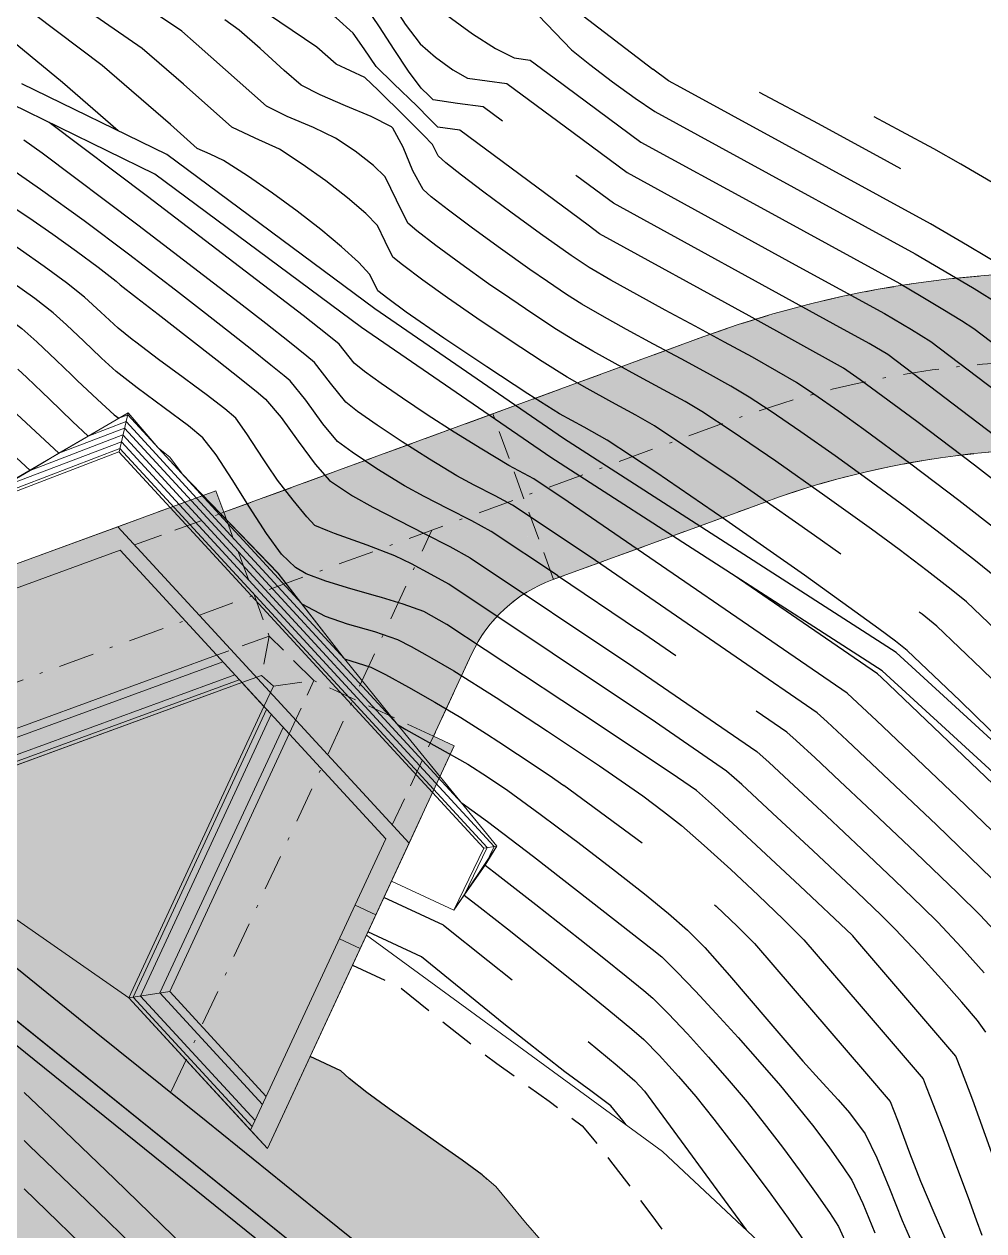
# Model space of a CAD drawing. Header units: millimetres. Extents: x 62300 to 62587, y 108404 to 108915.
# Drawn here: x 62373.55 to 62407.05, y 108720.18 to 108762.32 of the extents above; entities that cross this region are included whole.
import ezdxf

# ---------------------------------------------------------------- set-up
doc = ezdxf.new("R2010")
doc.units = ezdxf.units.MM
for name, pattern in [('NASCOSTA', [9.524999999999999, 6.35, -3.175]), ('TRATTEGGIATA', [0.75, 0.5, -0.25]), ('TRATTEGGIATA2', [0.375, 0.25, -0.125]), ('TRATTOPUNTO2', [0.5, 0.25, -0.125, 0, -0.125])]:
    doc.linetypes.add(name, pattern=pattern)
for name, color, linetype in [('colore lago', 131, 'Continuous'), ('curve livello 1m', 2, 'Continuous'), ('curve livello 5m', 7, 'Continuous'), ('curve livello di scavo 1 m', 2, 'Continuous'), ('LIN010CO', 2, 'Continuous'), ('LIN010TR', 2, 'NASCOSTA'), ('LIN018CO', 6, 'Continuous'), ('LIN025CO', 7, 'Continuous'), ('LINCOLO-ROSSO-025', 10, 'Continuous'), ('Strade', 7, 'Continuous'), ('TRATTCOLO-30', 253, 'Continuous'), ('TRATTCOLO-32', 255, 'Continuous')]:
    doc.layers.add(name, color=color, linetype=linetype)
doc.layers.add('Colori bordi', color=5, linetype='Continuous', plot=False)
doc.layers.add('no_plot', color=5, linetype='Continuous', plot=False)

# ---------------------------------------------------------------- blocks, each defined once
blk = doc.blocks.new('CONTORNO')
at = {"layer": 'Colori bordi', "lineweight": 0, "ltscale": 2, "flags": 128}
blk.add_lwpolyline([(9.426109361193085, 101.4709291536419, 0.7650295739187453), (-27.5608030434887, 123.1135758659511), (-31.83024715010106, 118.9179519399622, 0.2781912939660241), (-69.07859010582615, 126.1408358634362), (-85.83009494427824, 120.004657439742), (-86.10525989600865, 120.7558459975553), (-102.9903825197835, 114.570722563818), (-98.15326363751956, 109.3137276651105), (-85.19983467704878, 114.0586477225297), (-84.42731888311391, 113.2190753062459), (-89.14397352362721, 103.0495060201356), (-84.30685464142152, 97.792511121399), (-77.78470810041472, 111.8548977488535), (-78.51044962687592, 112.1914972687373), (-77.18376179884945, 115.0519661426079, -0.1989123673796902), (-74.36765820678556, 117.6431476297439), (-67.47359293616319, 120.1632371078013, -0.2816447292015362), (-36.07444336033222, 114.4500518008281, 0.1755066773411139), (-40.66320739148796, 100.0439465091476), (-40.37371214695304, 92.64495595853077, 0.0341142977761013)], format="xyb", dxfattribs=at)

msp = doc.modelspace()

# ---------------------------------------------------------------- hatches: boundary and pattern name
at = {"layer": 'colore lago', "linetype": 'Continuous', "lineweight": 0}
msp.add_hatch(color=256, dxfattribs=at).paths.add_polyline_path([(62395.43235574427, 108712.426011192), (62396.02633138758, 108711.8538625357), (62396.54526764274, 108710.8043895117), (62395.70382196833, 108710.5710356712), (62400.10196624151, 108704.9416448162), (62413.39538006778, 108708.6282064973), (62414.09778908396, 108707.7291602981), (62408.57763867803, 108697.9723724063), (62412.97579058082, 108692.3430643794), (62413.77579336973, 108693.7569793905), (62413.77579028864, 108692.1954900504), (62414.82099499118, 108690.2225376837), (62415.31630685466, 108689.287575651), (62415.72588135871, 108688.5144534242), (62415.9891093873, 108688.0175781607), (62416.3086356019, 108687.4144331501), (62417.09098928877, 108686.8771828339), (62417.98595405741, 108686.3089373299), (62418.76232381532, 108685.8574739783), (62419.27684131732, 108685.6101963954), (62419.9802659985, 108685.5227318961), (62420.74722812325, 108685.4364917368), (62421.2689347165, 108685.2536477936), (62422.04199777845, 108684.9346960955), (62422.83449839051, 108684.5753221521), (62423.30276327496, 108684.3175999114), (62424.28137705373, 108683.304758586), (62425.65587966976, 108681.8745954079), (62426.44917134044, 108681.0664192081), (62427.15678497766, 108680.3507138752), (62427.6737561676, 108679.8331851828), (62427.89512049657, 108679.6195389045), (62428.43222662996, 108679.3835802266), (62429.04030607046, 108678.9200587072), (62429.86901841368, 108678.2117565118), (62430.48383677712, 108677.6294244885), (62430.8433316069, 108677.2430407013), (62431.2179870808, 108676.36363983), (62431.55724530015, 108675.2960173285), (62431.91303316805, 108674.5273829007), (62432.35565508813, 108674.246562904), (62432.85845780547, 108673.941700908), (62433.45525542153, 108673.2309259633), (62434.09722354809, 108672.3256207574), (62434.70148333316, 108671.601274619), (62435.19710937065, 108671.2800242267), (62435.68558821203, 108671.0099580986), (62436.14386857707, 108670.755292404), (62436.70745805172, 108670.38845118), (62437.49274394104, 108669.8550789043), (62438.35823138765, 108669.2525394404), (62439.1624255342, 108668.6781966516), (62440.07828503534, 108667.9959241924), (62441.1300270412, 108667.1897065531), (62442.00212895, 108666.5014090253), (62442.90809541478, 108665.7583814751), (62443.78898058449, 108665.0205099138), (62444.56196472939, 108664.3587023002), (62445.14422811967, 108663.8438665927), (62445.45295102545, 108663.54691075), (62446.01432519589, 108662.6645264126), (62446.50175037731, 108661.940726519), (62447.15351426853, 108661.6995813903), (62448.87644003736, 108661.0813776866), (62447.18345519244, 108652.7494610739), (62446.94305066661, 108651.566393601), (62441.5952627042, 108652.4949707575), (62436.09025889676, 108653.0399797887), (62430.52725574347, 108653.2359899109), (62424.9842637758, 108653.0690086606), (62419.43326024337, 108652.5470164398), (62413.95326272026, 108651.6370235906), (62408.5292565975, 108650.3590344151), (62403.21025320621, 108648.7640589484), (62398.02125396367, 108646.7970586891), (62392.9552475136, 108644.4870711265), (62388.06724186749, 108641.8730823582), (62383.34723480823, 108638.9140920378), (62379.14322651825, 108635.9191052157), (62374.98722159729, 108632.5281069465), (62370.91221719841, 108628.7521140105), (62367.86420672998, 108625.5501241751), (62364.57719564208, 108621.7200993429), (62361.99219516311, 108618.3021303695), (62358.88418761853, 108613.6991363399), (62356.0871810455, 108608.8831475961), (62353.61517113853, 108603.92415284), (62351.49115282964, 108598.7901543455), (62349.69814316349, 108593.5201536109), (62348.25713830101, 108588.1481624357), (62347.16212632855, 108582.6991594693), (62346.43311158374, 108577.206164692), (62346.07610634122, 108571.8271599643), (62346.06709269082, 108566.2701531461), (62346.4140818382, 108560.7081712603), (62347.15607539218, 108555.2141665003), (62348.24105607973, 108549.757163627), (62349.10800015536, 108546.5430705067), (62347.86804341838, 108543.8971637526), (62343.80454904439, 108542.3401944168), (62343.07056852558, 108542.9312981614), (62342.21464278203, 108543.3996464246), (62341.49354953675, 108543.6047347277), (62340.73080770925, 108543.3972928481), (62339.78758829355, 108542.8953828566), (62338.81357562768, 108542.3671645557), (62337.95845404979, 108542.0807977479), (62337.46254816164, 108542.1672061362), (62336.53807506931, 108542.3742862163), (62334.25349836962, 108542.9692252442), (62331.32250639469, 108543.784803035), (62328.13927090078, 108544.6849715), (62325.09796364402, 108545.5336825502), (62322.59275638059, 108546.1948880969), (62321.84843043706, 108546.361322255), (62320.98447913393, 108546.5453071459), (62320.47393033835, 108546.6657382521), (62319.85926459056, 108546.9629266342), (62319.10265932727, 108547.3353730103), (62317.96150815841, 108547.8244539764), (62316.58098822398, 108548.3865046134), (62315.06628653323, 108548.9888430889), (62313.52259009544, 108549.5987875703), (62312.05508591983, 108550.1836562252), (62310.76896101567, 108550.7107672212), (62309.76940239216, 108551.1474387257), (62309.11254000053, 108551.4753957378), (62308.07378575999, 108552.1309850399), (62305.13382267453, 108553.8294121631), (62301.9743737395, 108555.846380367), (62300.00006571299, 108557.1448957416), (62300.00043855495, 108746.1017743584), (62331.88205003839, 108763.6792657829), (62334.50794347932, 108761.5124246659), (62338.3925106052, 108758.5997552226), (62343.08442958732, 108755.7214872211), (62348.1039320001, 108752.4276675713), (62352.95964167129, 108748.8215052032), (62356.98294474982, 108746.6716759388), (62363.41191459505, 108741.7122241606), (62364.52483979668, 108741.1925795611), (62365.6377649982, 108740.6729349617), (62364.74036742102, 108740.3442133508), (62363.36061998369, 108739.8388065344), (62368.19772849308, 108734.5818020913), (62381.15116681602, 108739.3266965895), (62381.92368095332, 108738.4871226489), (62377.20700624664, 108728.3175626696), (62382.04411475595, 108723.0605582264), (62383.53173270891, 108726.2679916282), (62384.61082199501, 108725.7716113196), (62384.89127512461, 108725.5002366317), (62385.51308202234, 108725.0071648296), (62386.29077506364, 108724.4398951996), (62387.15299247294, 108723.8337737066), (62388.02837247455, 108723.2241463156), (62388.84555329283, 108722.6463589914), (62389.53317315213, 108722.135757699), (62390.01987027677, 108721.7276884032), (62390.46110838257, 108721.1890444811), (62391.04630563306, 108720.4673607235), (62391.5929935936, 108719.8403604361), (62392.22876833782, 108719.1212187433), (62392.5612104313, 108718.7314456435), (62392.86222543952, 108718.0874696226), (62393.16029287648, 108717.2447746697), (62393.75870082667, 108715.3353759345), (62394.06458779091, 108714.4547398263), (62394.3786353446, 108713.7475285467)])
at = {"layer": 'LINCOLO-ROSSO-025', "linetype": 'Continuous', "lineweight": 0}
h = msp.add_hatch(color=256, dxfattribs=at)
h.dxf.hatch_style = 1
edge = h.paths.add_edge_path()
edge.add_line((62391.98333956329, 108742.9112047466), (62388.89666593495, 108748.3408098504))
edge.add_line((62388.89666593495, 108748.3408098504), (62380.52090746185, 108745.2727371654))
edge.add_line((62380.52090746185, 108745.2727371654), (62380.24574399237, 108746.023926266))
edge.add_line((62380.24574399237, 108746.023926266), (62363.36060916443, 108739.8388361493))
edge.add_line((62363.36060916442, 108739.8388361493), (62368.19771767379, 108734.5818317062))
edge.add_line((62368.19771767379, 108734.5818317062), (62381.1511559967, 108739.3267262044))
edge.add_line((62381.15115599672, 108739.3267262044), (62381.92367013403, 108738.4871522639))
edge.add_line((62381.92367013403, 108738.4871522639), (62377.20699542734, 108728.3175922845))
edge.add_line((62377.20699542735, 108728.3175922845), (62382.04410393666, 108723.0605878413))
edge.add_line((62382.04410393667, 108723.0605878413), (62388.566278225, 108737.1229615995))
edge.add_line((62388.56627822499, 108737.1229615995), (62387.84053736269, 108737.4595625514))
edge.add_line((62387.84053736269, 108737.4595625514), (62389.16723083487, 108740.3200288075))
edge.add_arc((62393.70311124643, 108738.2162728345), 5.000000030219407, 110.1179775309395, 155.1179775309591, ccw=False)
at = {"layer": 'TRATTCOLO-30', "linetype": 'Continuous', "lineweight": 0}
h = msp.add_hatch(color=256, dxfattribs=at)
h.dxf.hatch_style = 1
h.paths.add_polyline_path([(62437.89707584564, 108713.0033093864, 0.1396268570285302), (62427.05495872485, 108714.9387848223), (62428.21662224451, 108711.7324576328, -0.08234427414333316), (62431.88079839631, 108711.7285551678, -0.07230831760697362), (62436.54598535225, 108710.2354623902), (62443.77350040725, 108706.7074326055), (62442.84902192422, 108710.5860728776)])
h.paths.add_polyline_path([(62439.24816803171, 108715.7711474522, 0.09987553872290744), (62430.37418677371, 108718.0845863417, 0.06422835649169095), (62425.97755106489, 108717.912555984), (62427.05495872485, 108714.9387848223, -0.1396268570285303), (62437.89707584564, 108713.0033093864), (62442.84902192422, 108710.5860728776), (62441.68683215484, 108715.4620284851), (62440.96855238279, 108714.931361276)])
h.paths.add_polyline_path([(62425.97755106489, 108717.912555984, 0.0341130190125713), (62422.8826405537, 108717.2776933836), (62421.60293264735, 108716.9228016912), (62422.71962728245, 108714.0362467486), (62423.70561368248, 108714.3096828823, -0.04245494721079235), (62427.05495872485, 108714.9387848223)])
h.paths.add_polyline_path([(62427.05495872485, 108714.9387848223, 0.04245494721079231), (62423.70561368248, 108714.3096828823), (62422.71962728245, 108714.0362467486), (62424.1837625734, 108710.2515890386), (62424.74727881524, 108710.5535303363, -0.08234430926797712), (62428.21662224451, 108711.7324576328)])
h.paths.add_polyline_path([(62442.64712160791, 108724.7172435288, 0.03034880085433854), (62441.46165653957, 108728.6232288792), (62438.35449777904, 108728.1256025273, -0.03537882023306637), (62439.65105242741, 108724.0031220646), (62441.14460707911, 108717.7369283923), (62444.14067735156, 108718.451045275)])
h.paths.add_polyline_path([(62445.64319296931, 108725.4313558432, 0.02617885502149471), (62444.55746024213, 108729.1190366643), (62441.46165653957, 108728.6232288792, -0.03034880085433829), (62442.64712160791, 108724.7172435288), (62444.14067735156, 108718.451045275), (62447.1367476241, 108719.1651621578)])
h.paths.add_polyline_path([(62437.60508213405, 108741.0472466139), (62435.49242418463, 108738.7811314721, -0.08819836901542338), (62441.46165653957, 108728.6232288792), (62444.55746024213, 108729.1190366643, 0.09480157058716344)])
h.paths.add_polyline_path([(62435.49242418463, 108738.7811314721), (62433.37724126352, 108736.5123079521, -0.08025282612177649), (62438.35449777904, 108728.1256025273), (62441.46165653957, 108728.6232288792, 0.08819836901542338)])
h.paths.add_polyline_path([(62435.49242418463, 108738.7811314721, 0.01736280569469875), (62433.9134254992, 108740.5036716202, 0.03970356401890993), (62431.8247309585, 108738.1173753356), (62433.37724126346, 108736.5123079521)])
h.paths.add_polyline_path([(62433.85285085347, 108740.4443963318), (62433.91329963588, 108740.5037996992, 0.01556612707098306), (62432.39904331541, 108741.9516712584), (62430.27686287642, 108739.7176433431), (62431.8247309585, 108738.1173753356, -0.03864254143483101)])
h.paths.add_polyline_path([(62436.06307226123, 108742.6163936664), (62434.52106790253, 108744.1855351078), (62432.39904331541, 108741.9516712584, -0.01556612707097114), (62433.91329963588, 108740.5037996992)])
h.paths.add_polyline_path([(62437.60508213406, 108741.0472466139), (62436.06307226123, 108742.6163936664), (62433.91329963588, 108740.5037996992, -0.0173641399688877), (62435.49242418463, 108738.7811314721)])
h.paths.add_polyline_path([(62414.45539742787, 108753.3673814118), (62414.01737523735, 108750.3181056259, -0.1535560179779935), (62432.39904331541, 108741.9516712584), (62434.52106790253, 108744.1855351078, 0.1537189922983533)])
h.paths.add_polyline_path([(62414.01737523735, 108750.3181056259), (62413.57933517352, 108747.2687054155, -0.1533601516960375), (62430.27686287642, 108739.7176433431), (62432.39904331541, 108741.9516712584, 0.1535560179779935)])
h.paths.add_polyline_path([(62414.01737523735, 108750.3181056259, 0.1189367104971979), (62398.33211746749, 108748.5164190586), (62390.97046428052, 108745.8198170573), (62390.44031520284, 108745.6256214021), (62391.98365435406, 108742.9108147392), (62398.87772457366, 108745.4308906056, -0.1229729952799339), (62413.57933517352, 108747.2687054155)])
h.paths.add_polyline_path([(62414.45539742787, 108753.3673814118, 0.1193677447346973), (62397.27273919882, 108751.4084925281), (62388.89698072574, 108748.340419843), (62390.44031520284, 108745.6256214021), (62390.97046428052, 108745.8198170573), (62398.33211746749, 108748.5164190586, -0.1189367104971977), (62414.01737523735, 108750.3181056259)])

# ---------------------------------------------------------------- linework, layer by layer
at = {"layer": 'Colori bordi', "linetype": 'Continuous', "lineweight": 0, "flags": 128}
msp.add_lwpolyline([(62368.19772849308, 108734.5818020913), (62381.15116681602, 108739.3266965895), (62381.92368095332, 108738.4871226489), (62377.20700624664, 108728.3175626696), (62382.04411475595, 108723.0605582264), (62383.53173270891, 108726.2679916282), (62384.61082199501, 108725.7716113196), (62384.89127512461, 108725.5002366317), (62385.51308202234, 108725.0071648296), (62386.29077506364, 108724.4398951996), (62387.15299247294, 108723.8337737066), (62388.02837247455, 108723.2241463156), (62388.84555329283, 108722.6463589914), (62389.53317315213, 108722.135757699), (62390.01987027677, 108721.7276884032), (62390.01987027677, 108721.7276884032), (62390.46110838257, 108721.1890444811), (62391.04630563306, 108720.4673607235), (62391.5929935936, 108719.8403604361)], dxfattribs=at)
at = {"layer": 'curve livello 1m', "color": 152, "linetype": 'TRATTEGGIATA2', "ltscale": 5, "flags": 128}
msp.add_lwpolyline([(62385.01000581177, 108729.4552644788), (62386.6850744352, 108728.6783622505), (62387.94488251058, 108727.656808848), (62389.34560490845, 108726.5506132816), (62390.05002731539, 108726.0250332092), (62390.95546402677, 108725.3682181556), (62391.87646387273, 108724.7036616602), (62392.62757568336, 108724.1548572619), (62393.0233482887, 108723.8452985), (62393.38806856771, 108723.4151282064), (62393.98568289216, 108722.663678118), (62394.71792843849, 108721.7073511204), (62395.46091800767, 108720.7148190679), (62396.0964892449, 108719.8456558414), (62396.50647979529, 108719.2594353221), (62396.95022930724, 108718.5422365754), (62397.59841725232, 108717.4437770102), (62398.13112379346, 108716.5177569054), (62399.74035043067, 108713.5532784292), (62400.22005910698, 108711.8234915705)], dxfattribs=at)
at = {"layer": 'curve livello 5m', "color": 2}
for p, q in [((62398.36670114755, 108746.4041042163), (62395.55664675443, 108748.2919939192)), ((62392.16452035453, 108743.0620489665), (62394.99537212162, 108741.154992794)), ((62395.12413965941, 108733.7164348739), (62392.39426437669, 108735.7354811711)), ((62388.18407107847, 108730.8560827104), (62386.10660144429, 108731.8196198248)), ((62384.61082962439, 108725.7716155259), (62383.53174033829, 108726.2679958345))]:
    msp.add_line(p, q, dxfattribs=at)
at = {"layer": 'curve livello 5m', "color": 2, "flags": 128}
for points in [[(62377.6664954102, 108761.473312113), (62373.57820936998, 108764.3064107593), (62370.49960043978, 108767.2031731858), (62366.42497043854, 108771.3672674092), (62361.17322415527, 108775.8934595001), (62358.95853452073, 108778.607535473)], [(62390.24771638484, 108758.9347340527), (62389.57593560217, 108759.4321790102), (62388.67767075956, 108759.5496945139), (62387.82743373918, 108759.672691937), (62387.82743373918, 108759.672691937), (62387.68644898475, 108759.8156075473), (62387.40948133418, 108760.0854460656), (62386.9701887087, 108760.6741483291), (62386.4685584636, 108761.4302213932), (62385.95792685267, 108762.2211010434), (62385.49163012988, 108762.9142230655), (62385.12300454892, 108763.3770232449), (62384.4996428077, 108763.9256896885), (62383.70161817783, 108764.5227597353), (62382.8687237237, 108765.0701378303), (62382.14075250963, 108765.4697284186)], [(62395.55664675443, 108748.2919939192), (62395.55664675443, 108748.2919939192), (62394.90755497383, 108748.6658270831), (62394.06291109561, 108749.1240483408), (62393.20111069905, 108749.5909410852), (62392.50054936332, 108749.9907887091), (62392.50054936332, 108749.9907887091), (62391.63565271368, 108750.536961), (62390.52136132248, 108751.2673500326), (62389.35330499418, 108752.0520877958), (62388.32711353336, 108752.7613062786), (62388.32711353336, 108752.7613062786), (62387.4658945472, 108753.3814321937), (62386.7611747122, 108753.9095615097), (62386.42436997888, 108754.1872554318), (62386.42436997888, 108754.1872554318), (62386.15710260419, 108754.7340305626), (62385.88875314395, 108755.2855118025), (62385.88875314395, 108755.2855118025), (62385.47454881326, 108755.7091156692), (62384.84321345636, 108756.2512100176), (62384.07685672327, 108756.8478672834), (62383.25758826399, 108757.4351599025), (62382.46751772842, 108757.9491603107), (62381.61680610821, 108758.340108039), (62380.80667858051, 108758.7176387267), (62379.10872133332, 108760.2224757594), (62377.6664954102, 108761.473312113)], [(62404.15339282212, 108757.2646031266), (62403.68231969357, 108757.5292226379), (62401.27566979126, 108758.8444262131), (62399.21697302946, 108759.9384798132)], [(62392.16452035453, 108743.0620489665), (62389.85603507289, 108744.602510871), (62389.18213396051, 108744.9722777944), (62388.34869942613, 108745.3989844859), (62387.51262102627, 108745.8269246092), (62386.83078831749, 108746.2003918279), (62386.83078831749, 108746.2003918279), (62385.86800594567, 108746.7953134104), (62385.0024944223, 108747.3683151637), (62384.49390720441, 108747.7474965616), (62384.49390720441, 108747.7474965616), (62383.98191451639, 108748.3638166179), (62383.38381462253, 108749.190054315), (62382.83579751718, 108749.8657095176), (62382.83579751718, 108749.8657095176), (62382.63031434121, 108750.0386351367), (62382.16603992217, 108750.4123282883), (62381.49856956124, 108750.9427773778), (62380.68349855948, 108751.5859708105), (62379.776422218, 108752.2978969919), (62378.83293583791, 108753.0345443275), (62378.83293583791, 108753.0345443275), (62377.19587362006, 108754.288053438), (62375.64977724511, 108755.4525502318), (62374.12013796633, 108756.5449309978), (62372.57780602896, 108757.6193165225)], [(62407.71949109931, 108747.7254401074), (62403.70319452479, 108750.7780129865), (62403.05195332161, 108751.1721276501), (62401.79452723358, 108751.8592950212), (62394.1184257469, 108756.0685702565), (62392.84033711033, 108757.0149320282), (62392.81267993295, 108757.0354118094)], [(62373.33527561171, 108750.2710184797), (62373.64866346224, 108749.9774541752), (62374.18269512091, 108749.4648619187)], [(62374.18268999296, 108749.4648589051), (62374.43802060727, 108749.2197788736), (62375.24178391148, 108748.4473351918), (62375.78434438758, 108747.9363230172)], [(62402.05424479878, 108743.8094965286), (62401.14411435321, 108744.4633624857), (62398.91504731152, 108746.0280643094), (62398.36670114755, 108746.4041042163)], [(62418.00531744903, 108725.2604236111), (62417.49669651149, 108725.8648971407), (62417.1519982821, 108726.4714644885), (62416.77083438681, 108727.2511337548), (62416.36389318084, 108728.1502453515), (62415.94186301938, 108729.1151396902), (62415.51543225763, 108730.0921571827), (62415.09528925073, 108731.0276382409), (62414.69212235394, 108731.8679232763), (62414.31661992244, 108732.5593527008), (62413.74216059712, 108733.3406227978), (62413.28456087252, 108733.7671832141), (62412.45364611373, 108734.5219888377), (62411.73808390672, 108735.1790370865), (62409.52318164184, 108737.3170903279), (62406.97010275998, 108739.8088269524), (62405.41041973951, 108741.2965934478), (62404.89417259306, 108741.7107502377), (62404.79655484829, 108741.7854961033)], [(62396.29586990768, 108740.2618586913), (62394.99537212162, 108741.154992794)], [(62384.73375310702, 108740.1591177905), (62385.64945138281, 108739.8653279544), (62386.17036517778, 108739.6049516243), (62386.9656299917, 108739.170064729), (62387.88801840508, 108738.6431107704), (62388.79030299842, 108738.1065332502), (62388.79030299842, 108738.1065332502), (62389.68669158386, 108737.5423852221), (62390.11866458975, 108737.2604995917)], [(62407.56045258799, 108730.5130159319), (62406.91933032795, 108731.1991365303), (62406.12544273835, 108731.980085084), (62404.6601807245, 108733.3892427341), (62402.96312289058, 108735.0038621858), (62402.02391493527, 108735.8886438337), (62401.1594033624, 108736.6967008084), (62400.50019291643, 108737.3065023775), (62400.17688834181, 108737.5965178088), (62399.10602023186, 108738.3319506859)], [(62390.1186429196, 108737.2605240129), (62390.77646110755, 108736.8312622487), (62391.87228923285, 108736.0970232862), (62392.39426437669, 108735.7354811711)], [(62394.61344139282, 108706.1591855253), (62393.11667267329, 108707.3683753413), (62386.54120320773, 108715.9591244255), (62364.80442065543, 108733.4839444704)], [(62397.64224415632, 108731.5673380236), (62397.70065817199, 108731.5136376776), (62398.44617405615, 108730.8033454826), (62399.03838676316, 108730.2111880014), (62399.03838676316, 108730.2111880014), (62402.95162592194, 108725.6597135995), (62403.77641007528, 108724.6966377557), (62404.03559494438, 108724.0473298661), (62404.45800983865, 108722.9008363661), (62404.83476405616, 108721.9139338715), (62405.29820877771, 108720.820730408), (62405.69202905892, 108719.9390306001), (62405.89807881546, 108719.5333443902), (62405.89807881546, 108719.5333443902), (62406.20898834622, 108719.3443508342), (62406.63868483594, 108719.1049213849)], [(62388.18407107846, 108730.8560827104), (62389.73542810389, 108729.6226419838), (62390.5846828327, 108728.940516421)], [(62393.23437700664, 108726.7953764286), (62394.25017680178, 108725.9574038254), (62394.86877108213, 108725.4244626579), (62394.86877108213, 108725.4244626579), (62395.20539690742, 108725.0535335081), (62398.75248760935, 108720.2129906981)], [(62389.70609952712, 108721.9907788611), (62389.53318078151, 108722.1357619053), (62388.8455609222, 108722.6463631977), (62388.02838010393, 108723.2241505219), (62387.15300010231, 108723.833777913), (62386.29078269302, 108724.439899406), (62385.51308965171, 108725.007169036), (62384.89128275399, 108725.5002408381), (62384.61082591568, 108725.7716112378)]]:
    msp.add_lwpolyline(points, dxfattribs=at)
at = {"layer": 'curve livello di scavo 1 m', "linetype": 'Continuous', "lineweight": 0}
for p, q in [((62376.86196835355, 108747.3850457778), (62370.99496470926, 108745.1399637264)), ((62378.65167445377, 108745.4399802696), (62376.86196835355, 108747.3850457778)), ((62387.80825804603, 108735.4885391274), (62378.65167445377, 108745.4399802696)), ((62388.54946107816, 108731.3811857603), (62386.37171643341, 108732.3912307479))]:
    msp.add_line(p, q, dxfattribs=at)
at = {"layer": 'curve livello di scavo 1 m', "linetype": 'Continuous', "lineweight": 0, "flags": 128}
msp.add_lwpolyline([(62388.54946107816, 108731.3811857603), (62389.59703913832, 108733.5444789245), (62387.80825804602, 108735.4885391274)], dxfattribs=at)
at = {"layer": 'LIN010CO', "linetype": 'Continuous', "lineweight": 0}
for p, q in [((62380.48250891523, 108740.0534113207), (62368.45635079236, 108735.6481831419)), ((62381.05916404034, 108739.4266983682), (62368.23332228541, 108734.7285429857)), ((62380.90239691755, 108739.5970740089), (62368.29395391046, 108734.9785526274)), ((62377.35619913346, 108728.3408432477), (62382.01569898747, 108738.3871292832)), ((62377.61038064284, 108728.3805014782), (62382.17246611032, 108738.2167536425)), ((62378.29118516605, 108728.4867228265), (62382.59235411297, 108737.7604163304)), ((62377.20701387602, 108728.3175668759), (62378.63298951773, 108728.5400522594)), ((62381.87331196215, 108724.5936415681), (62378.29118516605, 108728.4867228266)), ((62381.51498105504, 108723.8210490365), (62377.35619913346, 108728.3408432477)), ((62381.61239544163, 108724.0310829076), (62377.61038064286, 108728.3805014782))]:
    msp.add_line(p, q, dxfattribs=at)
at = {"layer": 'LIN010TR', "linetype": 'TRATTOPUNTO2', "lineweight": 0, "ltscale": 5}
msp.add_line((62378.68848972695, 108725.0471291888), (62387.78133622513, 108744.6520953136), dxfattribs=at)
at = {"layer": 'LIN010TR', "linetype": 'TRATTOPUNTO2', "lineweight": 0, "ltscale": 5, "flags": 128}
msp.add_lwpolyline([(62365.01895469167, 108736.3141470244), (62390.97016902725, 108745.8201770879), (62398.3318222143, 108748.5167790892, -0.448954292473764), (62442.64682635464, 108724.7176035594), (62455.14522923453, 108672.2806787025)], format="xyb", dxfattribs=at)
at = {"layer": 'LIN018CO', "color": 2, "lineweight": 0}
for p, q in [((62375.78434438758, 108747.9363230172), (62377.18273457354, 108748.7510149779)), ((62377.18273457354, 108748.7510149779), (62376.86409357811, 108747.3827360684)), ((62377.18273457354, 108748.7510149779), (62378.23051029314, 108747.5222633564)), ((62374.76778076477, 108747.3331792848), (62375.78434438758, 108747.9363230172)), ((62373.76021179261, 108746.7334774675), (62374.76778076477, 108747.3331792848)), ((62379.06352941782, 108746.6169321588), (62382.40977972838, 108743.1441363026)), ((62384.73375310702, 108740.1591177905), (62382.40977972832, 108743.1441363028)), ((62386.57945775501, 108737.8578183224), (62384.73375310702, 108740.1591177905)), ((62388.80718883769, 108735.1413297675), (62386.57945775501, 108737.8578183224)), ((62390.04647246016, 108733.6107625875), (62389.59703913833, 108733.5444789246))]:
    msp.add_line(p, q, dxfattribs=at)
at = {"layer": 'LIN018CO', "color": 2, "lineweight": 0, "flags": 128}
for points in [[(62378.23051029314, 108747.5222633564), (62378.63761121963, 108747.19599475), (62378.63761121963, 108747.19599475), (62379.02130049712, 108746.6832194227), (62379.06352941782, 108746.6169321588)], [(62370.99496470926, 108745.1399637264), (62371.64380468268, 108745.4953219248), (62372.75546225665, 108746.1348545426), (62373.76021179261, 108746.7334774675)], [(62388.54946107818, 108731.3811857603), (62388.91485107782, 108731.9062888102), (62389.64105392544, 108732.9470428974), (62390.04647246016, 108733.6107625875), (62388.80718883769, 108735.1413297675)]]:
    msp.add_lwpolyline(points, dxfattribs=at)
at = {"layer": 'LIN018CO', "color": 2, "flags": 128}
for points in [[(62394.61344309234, 108707.0205052657), (62393.60002382638, 108707.839213086), (62387.02434948497, 108716.4302298373), (62364.80442235358, 108734.3445749549)], [(62376.0694527075, 108727.0992540571), (62372.23476095915, 108730.1908929717)], [(62379.90414445585, 108724.0076151425), (62376.0694527075, 108727.0992540571)], [(62383.73883620418, 108720.9159762279), (62379.90414445585, 108724.0076151425)], [(62387.57352795255, 108717.8243373133), (62383.73883620418, 108720.9159762279)]]:
    msp.add_lwpolyline(points, dxfattribs=at)
at = {"layer": 'LIN025CO', "linetype": 'TRATTEGGIATA', "lineweight": 0, "ltscale": 2}
for p, q in [((62389.91078966958, 108748.7122551257), (62397.27244285664, 108751.408857127)), ((62380.52092591056, 108745.2727117567), (62389.91078966959, 108748.7122551257)), ((62392.02964539587, 108742.9280993455), (62389.91078966958, 108748.7122551257)), ((62376.82224170085, 108744.7698519847), (62380.24576244102, 108746.0239008574)), ((62380.52092591056, 108745.2727117567), (62380.24576244105, 108746.0239008574)), ((62377.40855788374, 108744.1326393251), (62380.52092591058, 108745.2727117567)), ((62380.52092591058, 108745.2727117567), (62382.10311586033, 108740.9533744276)), ((62382.10311586034, 108740.9533744276), (62380.27170017095, 108740.2825197856)), ((62382.10311586033, 108740.9533744276), (62381.83806561008, 108739.5783116831)), ((62383.66754585311, 108739.3949926159), (62382.10311586033, 108740.9533744276)), ((62389.16724928354, 108740.320003399), (62387.73507089648, 108737.2321025125)), ((62381.83806561009, 108739.5783116831), (62381.15117444536, 108739.3267007959)), ((62382.25573639289, 108739.2030507492), (62381.83806561006, 108739.5783116831)), ((62382.25573639289, 108739.2030507492), (62383.66754585311, 108739.3949926159)), ((62382.80316285709, 108737.5313078656), (62383.66754585311, 108739.3949926159)), ((62387.84055581136, 108737.4595371429), (62383.66754585311, 108739.3949926159)), ((62381.92368858267, 108738.4871268553), (62382.25573639289, 108739.2030507492)), ((62388.56629667364, 108737.122936191), (62387.84055581136, 108737.4595371429)), ((62386.40218981211, 108734.3582952274), (62387.7350708965, 108737.2321025124)), ((62386.98850599503, 108733.7210825677), (62388.56629667366, 108737.122936191))]:
    msp.add_line(p, q, dxfattribs=at)
at = {"layer": 'LIN025CO', "linetype": 'Continuous', "lineweight": 0}
for p, q in [((62363.36062761307, 108739.8388107407), (62376.82224170085, 108744.7698519847)), ((62376.82224170085, 108744.7698519847), (62386.98850599506, 108733.7210825676)), ((62386.17448090902, 108733.8673350719), (62376.90038211903, 108743.9464925792)), ((62380.27170017092, 108740.2825197856), (62368.53788368341, 108735.9843774771)), ((62381.15117444539, 108739.3267007959), (62368.19773612244, 108734.5818062976)), ((62377.20701387602, 108728.3175668759), (62381.9236885827, 108738.4871268553)), ((62378.63298951773, 108728.5400522594), (62382.80316285708, 108737.5313078656)), ((62377.20701387602, 108728.3175668759), (62368.19773612244, 108734.5818062976)), ((62381.45780620239, 108723.6977750926), (62386.17448090902, 108733.8673350719)), ((62382.04412238531, 108723.0605624328), (62386.98850599506, 108733.7210825676)), ((62385.82800126805, 108731.218933668), (62385.10226040574, 108731.5555346198)), ((62385.27970345179, 108730.036755995), (62384.55396258947, 108730.3733569468)), ((62382.0043075697, 108724.8760794657), (62378.63298951773, 108728.5400522594)), ((62381.45780620327, 108723.6977750916), (62377.20701387602, 108728.3175668759)), ((62382.04412238531, 108723.0605624328), (62381.45780620241, 108723.6977750926))]:
    msp.add_line(p, q, dxfattribs=at)
at = {"layer": 'LIN025CO', "linetype": 'Continuous', "lineweight": 0, "flags": 128}
msp.add_lwpolyline([(62387.02434948484, 108716.4302298371), (62358.24252357111, 108739.6349667154), (62361.7050341242, 108744.1061060728), (62363.54989984055, 108742.677417208), (62361.50132832232, 108740.0005680919), (62368.12672214242, 108734.6589848036), (62363.36062761307, 108739.8388107406), (62371.80389271097, 108742.9316113632), (62370.99496470927, 108745.1399637263), (62377.18261663165, 108748.7509462657), (62378.23051029343, 108747.522263356), (62378.63761121966, 108747.1959947498), (62379.0635294177, 108746.6169321588), (62382.42192392259, 108743.1501649861), (62383.23923770124, 108742.0787422551), (62384.7337531071, 108740.1591177902), (62386.57945775501, 108737.8578183222), (62390.04647246013, 108733.6107625873), (62388.5494610781, 108731.3811857601), (62386.37171643335, 108732.3912307477), (62385.4969486108, 108730.5051554101), (62395.82739203156, 108722.9572959928), (62404.35103700412, 108714.9603811003)], dxfattribs=at)
at = {"layer": 'LIN025CO', "linetype": 'TRATTEGGIATA', "lineweight": 0, "ltscale": 2, "flags": 128}
msp.add_lwpolyline([(62430.27656651237, 108739.7180079618, 0.2816447289336477), (62398.87742823154, 108745.4312552044), (62391.9833579884, 108742.9111793295, 3.196139412480377e-13)], format="xyb", dxfattribs=at)
at = {"layer": 'LIN025CO', "linetype": 'TRATTEGGIATA', "lineweight": 0, "ltscale": 2}
for centre, radius, start, end in [((62409.90794937706, 108716.9142536219), 36.73599999996581, 47.93356089177549, 110.1179776737042), ((62393.70312967293, 108738.21624745), 4.999999999975651, 110.1179776737042, 155.1179776742581)]:
    msp.add_arc(centre, radius, start, end, dxfattribs=at)
at = {"layer": 'LINCOLO-ROSSO-025', "linetype": 'Continuous', "lineweight": 0}
msp.add_line((62363.94694379605, 108739.201598081), (62376.90038211903, 108743.9464925792), dxfattribs=at)
at = {"layer": 'no_plot', "linetype": 'Continuous', "lineweight": 0}
for p, q in [((62377.16600481671, 108748.679175592), (62376.855432784, 108748.5603313337)), ((62380.51108432403, 108745.043719038), (62377.16600481671, 108748.679175592)), ((62377.11072545977, 108748.4438792622), (62375.78434438758, 108747.9363230172)), ((62380.36390739046, 108744.9082976577), (62377.11072545977, 108748.4438792622)), ((62377.00016674589, 108747.9732866024), (62373.76021179261, 108746.7334774675)), ((62377.05544610284, 108748.2085829323), (62374.76778076477, 108747.3331792848)), ((62380.06955352334, 108744.6374548972), (62377.00016674589, 108747.9732866024)), ((62380.21673045689, 108744.7728762775), (62377.05544610284, 108748.2085829323)), ((62376.88960803201, 108747.5026939427), (62371.64380468267, 108745.4953219248)), ((62376.94488738895, 108747.7379902725), (62372.75546225665, 108746.1348545426)), ((62385.30247686003, 108738.3595273746), (62376.88960803201, 108747.5026939427)), ((62385.8511994708, 108738.0585460144), (62376.94488738895, 108747.7379902725))]:
    msp.add_line(p, q, dxfattribs=at)
at = {"layer": 'no_plot'}
msp.add_line((62387.42534970857, 108729.7481764943), (62385.5494010918, 108730.6182475111), dxfattribs=at)
at = {"layer": 'no_plot', "flags": 128}
for points in [[(62379.0541051811, 108762.069276687), (62373.30657105715, 108765.9358366717), (62370.59015179623, 108769.5567871856), (62366.15333252111, 108773.9019298961), (62361.80705849126, 108776.7986948239), (62359.8221939387, 108779.0837023073)], [(62376.27888563933, 108760.8773475389), (62371.49561726219, 108764.4874626411), (62369.32248044496, 108766.3884628202), (62365.15730158791, 108769.4662740192), (62360.62993367379, 108773.5398463936), (62356.52355167829, 108777.2650409113)], [(62374.89127586845, 108760.2813829648), (62371.22397202144, 108763.3106560878), (62368.77919260456, 108764.6685146295), (62364.79510909892, 108768.0178971299), (62361.26376086507, 108770.8241365635), (62357.91350901617, 108773.720899526), (62354.5890570756, 108776.1984837109)], [(62386.93404325916, 108767.6297025262), (62388.96546343742, 108766.3499577302), (62390.57036163291, 108764.7454775073), (62392.12348846253, 108763.3480264628), (62395.49048406522, 108760.7493471705)], [(62408.44533388618, 108745.5807688923), (62406.72289178216, 108746.9164709525), (62404.71279817085, 108748.438769902), (62402.7349846849, 108749.9026942254), (62402.15622672903, 108750.3045463569), (62398.85609188983, 108752.1389943974), (62393.6365911904, 108755.001165393), (62393.23330503075, 108755.2997789583), (62388.75626487705, 108758.614969131), (62387.98841822176, 108758.720589291), (62387.68998062902, 108759.0218271765), (62387.2648527873, 108759.4540643118), (62386.44478630359, 108760.2509285796), (62385.84339257872, 108760.8389362117), (62385.41763923387, 108761.4585526903), (62385.03111208399, 108762.0082828488), (62384.4412246054, 108762.5388169229), (62383.69205257707, 108763.1228249241), (62382.87151115172, 108763.698615053), (62382.06751548212, 108764.2044955099), (62381.36798072091, 108764.5787744955)], [(62407.59872528791, 108744.5809944239), (62406.17112019683, 108745.688059246), (62404.50510200881, 108746.949780453), (62402.86583843348, 108748.1631192423), (62401.98891986306, 108748.7904926357), (62401.11502849338, 108749.3972663414), (62400.50633173538, 108749.8014082475), (62399.82263950893, 108750.2075171771), (62398.97050998117, 108750.6859381749), (62398.00270607015, 108751.2142770249), (62396.97199069394, 108751.770139511), (62395.93112677056, 108752.3311314174), (62394.93287721807, 108752.8748585279), (62394.03000495453, 108753.3789266265), (62393.27527289794, 108753.8209414973), (62392.63964900887, 108754.2428977041), (62391.57427567293, 108755.0027741049), (62390.53986155745, 108755.7548622983), (62389.60083983318, 108756.4508749444), (62388.82164367088, 108757.0425247028), (62388.26670624127, 108757.4815242335), (62388.00046071511, 108757.7195861962), (62387.80766485867, 108758.1149047594), (62387.48907335328, 108758.4447180375), (62386.84325658985, 108759.0925210763), (62385.91188319818, 108760.0095406717), (62385.43959196331, 108760.4600554515), (62384.94599050672, 108760.6897224594), (62384.43712174817, 108760.9239033346), (62383.76437618332, 108761.5201329754), (62381.17975140236, 108763.2776355728)], [(62386.2906246089, 108763.1997693539), (62386.84639697117, 108762.3191704186), (62387.37394205423, 108761.6376352621), (62387.37394205423, 108761.6376352621), (62387.90665488761, 108761.1654340789), (62388.51785354591, 108760.7211372748), (62389.02417843162, 108760.4380338911), (62389.02417843162, 108760.4380338911), (62389.71112354787, 108760.3438464222), (62390.39560632729, 108760.2493888893), (62390.39560632729, 108760.2493888893), (62392.4473691899, 108758.7300850981), (62394.60026030344, 108757.1359751201), (62400.46424600872, 108753.9203936361), (62403.58454821043, 108752.2151881521), (62404.52303771337, 108751.6601191028), (62405.20060292682, 108751.2371928135), (62405.20060292682, 108751.2371928135), (62411.37449660931, 108746.5447454149)], [(62390.64074420754, 108763.0444372259), (62391.50223408535, 108762.6234259221), (62392.6556532033, 108761.4242203373)], [(62388.34511644575, 108762.6096240483), (62389.20243844565, 108761.9864135431), (62390.00281638015, 108761.475531433), (62390.65439432071, 108761.1437502719), (62390.65439432071, 108761.1437502719), (62391.2152770524, 108761.0665987685), (62392.05440126947, 108760.445238168), (62395.08209485994, 108758.2033799836), (62399.13396478388, 108755.981492251), (62404.11714309924, 108753.2582486541), (62404.858133838, 108752.8252482398), (62405.61592758803, 108752.371793474), (62406.26954615104, 108751.9710972949), (62406.69801132886, 108751.6963726405), (62406.69801132886, 108751.6963726405), (62411.9390118851, 108747.7129675657)], [(62407.48530629478, 108742.986614342), (62406.75211668968, 108743.5812199556), (62405.61934861149, 108744.4596475395), (62404.29740584677, 108745.4607910039), (62402.99669218205, 108746.4235442591), (62401.86010919778, 108747.2401007477), (62400.66182264713, 108748.0812424075), (62399.59590700385, 108748.8122164628), (62398.85643674173, 108749.298270138), (62398.21335385506, 108749.6782602762), (62397.40056155028, 108750.1311474182), (62396.48166191214, 108750.6299368704), (62395.52025702532, 108751.1476339388), (62394.57994897451, 108751.6572439293), (62393.72433984441, 108752.1317721481), (62393.01703171973, 108752.5442239012), (62392.48724165291, 108752.8814989859), (62391.81505849138, 108753.3277249097), (62391.20213718369, 108753.7490338956), (62390.1763833461, 108754.4820896124), (62389.20135346141, 108755.1949629511), (62388.36649649078, 108755.8206193026), (62387.76126139541, 108756.292024058), (62387.47509713638, 108756.5421426081), (62387.1183647891, 108757.2004108552), (62386.78456248781, 108758.0269138065), (62386.42594608862, 108758.6933760028), (62386.37869156853, 108758.7301666403), (62385.66193894528, 108759.0907314681), (62384.76432527628, 108759.4720547486), (62383.88596536766, 108759.8470127645), (62383.22697402563, 108760.1884817987), (62382.62596896241, 108760.6964904198), (62381.79091018518, 108761.4695957764), (62381.05591247787, 108762.1126137653), (62380.55832815781, 108762.4687422898)], [(62407.72131320632, 108740.9268721192), (62406.44786301714, 108742.1416038949), (62405.9055080915, 108742.5814454871), (62405.06757702623, 108743.2312358329), (62404.08970968479, 108743.9718015549), (62403.12754593062, 108744.6839692759), (62401.50211177545, 108745.8517316167), (62399.78843497926, 108747.0546533585), (62398.26406261313, 108748.1000237471), (62397.20654174808, 108748.7951320286), (62396.62120638405, 108749.1387543399), (62395.87091794901, 108749.5532867614), (62395.03260429508, 108750.0060787309), (62394.18319327445, 108750.4644796861), (62393.39961273923, 108750.895839065), (62392.75879054151, 108751.2675063051), (62392.13828419117, 108751.6593489317), (62391.33885354857, 108752.1833549308), (62390.50085010672, 108752.7463525625), (62389.76462535854, 108753.2551700871), (62388.79958116909, 108753.9468274825), (62387.92078577031, 108754.5948908823), (62387.26018721545, 108755.1004761177), (62386.94973355763, 108755.3646990199), (62386.55434199795, 108756.1735903858), (62386.15734961629, 108756.9894439027), (62385.74369531439, 108757.3826918089), (62385.10138236333, 108757.8827731321), (62384.42310464848, 108758.3396634755), (62383.65523782575, 108758.7112541959), (62382.73242684398, 108759.0987486973), (62382.01682630306, 108759.4530602627), (62379.55677003541, 108761.6333176161), (62379.0541051811, 108762.069276687)], [(62392.6556532033, 108761.4242203373), (62393.29396935014, 108760.9085249785), (62394.08233773295, 108760.3104257515), (62394.88443290423, 108759.7308649448), (62395.56392941646, 108759.2707848471), (62395.56392941646, 108759.2707848471), (62397.80368355905, 108758.0425908659), (62404.64973798807, 108754.3013091561), (62405.66773546033, 108753.7064389314), (62406.70881746268, 108753.0834678453), (62407.60678016342, 108752.5329782424)], [(62409.24051191026, 108735.7417619698), (62406.21889231382, 108738.6907817855), (62404.37297646186, 108740.4515830007), (62403.96403385563, 108740.7744124197), (62403.38925342778, 108741.2048193095), (62400.78611693096, 108743.0749933546), (62398.04165964379, 108745.0014752603), (62395.60037383182, 108746.6756383157), (62393.90675176079, 108747.7888558097), (62393.09321789624, 108748.2420179507), (62392.24230818512, 108748.714071113), (62391.13302123612, 108749.4145730684), (62389.70386909622, 108750.3513451346), (62388.20575988156, 108751.3578230292), (62386.8896017082, 108752.26744247), (62386.24073170745, 108752.7389068202), (62385.89900640014, 108753.0098118437), (62385.62015667162, 108753.5815797024), (62385.21685227784, 108754.0111244023), (62384.63026989743, 108754.5448470656), (62383.9050878908, 108755.1479627584), (62383.0859846183, 108755.7856865467), (62382.21763844015, 108756.4232334967), (62381.34472771676, 108757.0258186744), (62380.51193080835, 108757.5586571459), (62380.04304652421, 108757.7741346842), (62379.59653085796, 108757.9822171907), (62378.66067263123, 108758.8116339026), (62376.27888563933, 108760.8773475389)], [(62407.8017073373, 108753.7951422165), (62406.47733708263, 108754.587629623), (62405.1823328769, 108755.3443696582), (62396.47340233417, 108760.1036894807), (62396.04576397299, 108760.3381897106), (62395.49048406522, 108760.7493471705)], [(62376.83718309632, 108758.5937059773), (62374.89127586845, 108760.2813829648)], [(62408.56003062296, 108732.9764446145), (62406.12408028229, 108735.3191232792), (62403.30277694554, 108738.0033754923), (62402.64138028557, 108738.6241138019), (62402.28110689337, 108738.9540630813), (62392.54590979491, 108745.6398388038), (62391.33779366469, 108746.4460197613), (62390.47036902914, 108746.9041778617), (62389.52721582034, 108747.4744591209), (62388.56235852731, 108748.0771500683), (62387.62305959355, 108748.6809611574), (62386.75658146256, 108749.2546028419), (62386.01018657786, 108749.7667855752), (62385.43113738296, 108750.1862198111), (62385.06669632136, 108750.4816160029), (62384.54661760858, 108751.1460096049), (62384.127185891, 108751.48384013), (62383.29108960243, 108752.139938741), (62377.85575464992, 108756.3018098094), (62374.42978716968, 108758.8821975595)], [(62408.09654032729, 108756.3500110062), (62406.24752265451, 108757.4304906621), (62405.30014030582, 108757.9626709945), (62404.17842005477, 108758.5756768509), (62403.2188779767, 108759.0856064746)], [(62407.34273668064, 108732.4782648492), (62405.3921305034, 108734.3541830067), (62403.13294991806, 108736.503618839), (62402.28415135488, 108737.3022141193), (62401.57898383617, 108737.9583887881), (62401.22899761758, 108738.275290445), (62393.30769689915, 108743.7153487713), (62390.5969143688, 108745.5242653162), (62389.99103614734, 108745.8513689423), (62389.26250478311, 108746.222359722), (62388.6505786733, 108746.5522848448), (62387.69860884128, 108747.1318736397), (62386.74270958838, 108747.7393896954), (62385.87576756041, 108748.3133384974), (62385.19066940332, 108748.7922255312), (62384.78030176289, 108749.1145562822), (62384.2490644675, 108749.7882855907), (62383.69120756288, 108750.5058595612), (62383.42273129479, 108750.7274913191), (62382.81287772614, 108751.2133087539), (62381.98489036517, 108751.8657470856), (62381.06201272017, 108752.5872415342), (62377.52581413499, 108755.2949316237), (62374.1861097829, 108757.8103472687), (62373.54269943805, 108758.269834087)], [(62372.92973495732, 108756.0933314443), (62373.71378704274, 108755.5689115762), (62374.55133851629, 108754.9876908514), (62375.37990977551, 108754.393738269), (62376.13702121786, 108753.831122828), (62376.76019324096, 108753.3439135273), (62376.76019324096, 108753.3439135273), (62376.90208799634, 108753.2117409236), (62377.47668741902, 108752.7704460865), (62378.23077683726, 108752.1939100324), (62378.23077683726, 108752.1939100324), (62379.28953842616, 108751.3666816948), (62380.28387093924, 108750.5849920567), (62381.12378372131, 108749.9200815315), (62381.71928611714, 108749.4431905328), (62381.98038747149, 108749.2255594739), (62381.98038747149, 108749.2255594739), (62382.51899595982, 108748.5827952981), (62383.12116772357, 108747.758168449), (62383.7097306549, 108746.955956454), (62384.20751264595, 108746.3804368409), (62384.20751264595, 108746.3804368409), (62385.01099796167, 108745.848498811), (62385.72744548849, 108745.4515019688), (62386.60506012548, 108744.9975358278), (62387.53486678062, 108744.5252938693), (62388.40789036185, 108744.0734695749), (62389.11515577698, 108743.6807564259), (62389.11515577698, 108743.6807564259), (62394.83127110769, 108739.8663687065), (62399.12477906604, 108736.9177451725), (62399.55046048005, 108736.5358941609), (62400.41841490082, 108735.7329943117), (62401.55668060348, 108734.6690599828), (62402.79329586308, 108733.5041055325), (62402.79329586308, 108733.5041055325), (62403.92823094568, 108732.4243024616), (62404.90814879609, 108731.4819053186), (62405.43907405924, 108730.9596332466), (62405.43907405924, 108730.9596332466), (62406.26931733586, 108730.0711178273), (62407.05581816859, 108729.195124056)], [(62377.3258639343, 108751.3100636165), (62376.83414611383, 108751.7017026244), (62376.23123641346, 108752.2649828744), (62375.66400232726, 108752.7916720922), (62375.03092739421, 108753.2835899195), (62374.25329783339, 108753.8547728462), (62373.42035727599, 108754.442274289), (62372.62134935318, 108754.983147665), (62371.94551769608, 108755.4144463908)], [(62376.23172782527, 108750.6772358056), (62375.63349526828, 108751.2499199604), (62375.03511776494, 108751.8215973124), (62374.56781141357, 108752.2394306572), (62373.92186889309, 108752.7370677046), (62373.12498888836, 108753.3131449776), (62372.31491067528, 108753.8705102573), (62371.62937352962, 108754.3120113249)], [(62371.31322936316, 108753.209576259), (62372.00995766287, 108752.7547411994), (62372.80936178756, 108752.1908941487), (62373.47162049988, 108751.6871892221), (62373.47162049988, 108751.6871892221), (62373.99956405035, 108751.2210593232), (62374.672104957, 108750.5847429441), (62375.20621323974, 108750.0706668757)], [(62379.50442292944, 108749.6822577368), (62379.10202656027, 108749.980366152), (62378.24564294978, 108750.6124690192), (62377.45254628321, 108751.209155611), (62377.32585725556, 108751.3100597537)], [(62386.02901671926, 108742.2959057878), (62385.89922074658, 108742.3349907228), (62384.96042131429, 108742.602587427), (62384.08599132411, 108742.8670199903), (62383.39188158253, 108743.1246919467), (62383.02515698021, 108743.3402729598), (62382.53364608719, 108743.8162789779), (62382.00759033223, 108744.5335828716), (62381.41584228522, 108745.4509237917), (62380.8124744294, 108746.4157318804), (62380.25155924805, 108747.2754372799), (62379.78716922438, 108747.8774701323), (62379.28999053549, 108748.287787528), (62378.43617514355, 108748.9241427041), (62377.5026174511, 108749.6157063278), (62376.76621186068, 108750.1916490665), (62376.24863667805, 108750.661041115), (62376.23172264495, 108750.6772328094)], [(62370.23305342183, 108749.927856394), (62370.7027675931, 108749.5590438672), (62373.76021179263, 108746.7334774675)], [(62375.20620814596, 108750.0706638629), (62375.40334590265, 108749.8809199361), (62376.10736668213, 108749.2123159267), (62376.69826997818, 108748.6816107673), (62376.69826997818, 108748.6816107673), (62376.855432784, 108748.5603313337)], [(62382.03214279725, 108746.9351137178), (62381.89248826995, 108747.140081729), (62381.32053217251, 108748.0172653297), (62380.93671959979, 108748.5589607735), (62380.55897825323, 108748.8848810968), (62379.91027230275, 108749.3816008298), (62379.50439567951, 108749.6822875312)], [(62373.13825928049, 108748.8510514347), (62374.76778076476, 108747.3331792848)], [(62384.15662563358, 108744.6262083413), (62383.70360302937, 108744.8151005551), (62383.42295185874, 108745.1119654438), (62382.94025606207, 108745.6970160889), (62382.40032437837, 108746.3947372969), (62382.03213228448, 108746.9351250858)], [(62407.12110662676, 108727.123163862), (62406.82302548013, 108727.5207332702), (62406.28186109112, 108728.1655417709), (62405.57350839181, 108728.9712621775), (62404.77386231425, 108729.8515673036), (62403.95881779054, 108730.7201299629), (62403.46262109753, 108731.2039569273), (62402.62346883563, 108732.0043488792), (62401.08944627167, 108733.4494761319), (62399.67742643926, 108734.7692878149), (62398.60072804372, 108735.7652859443), (62398.07266979027, 108736.2389725362), (62395.59305821195, 108737.941878674), (62388.37427648107, 108742.7590019808), (62387.76416610072, 108743.1036051504), (62387.06759902628, 108743.4715193582), (62386.49354538009, 108743.7523703418), (62385.5197452249, 108744.1273768105), (62384.38013089282, 108744.5330277111), (62384.15661073079, 108744.6262266328)], [(62422.90627375874, 108718.0606743237), (62419.72331570575, 108720.4220278705), (62418.23838756305, 108721.5052820795), (62417.61838169923, 108722.045366082), (62416.90358314246, 108722.696896776), (62416.2865563056, 108723.2340794387), (62415.77733095917, 108723.5999542726), (62415.38554752865, 108723.8888506967), (62415.18917912847, 108724.1874725833), (62414.88090066859, 108724.7394105492), (62414.48146698224, 108725.5028330122), (62414.01163290271, 108726.43590839), (62413.49215326324, 108727.4968051004), (62412.94378289713, 108728.6436915611), (62412.3872766376, 108729.8347361897), (62411.84338931795, 108731.0281074041), (62411.588916181, 108731.657376936), (62411.36009913406, 108731.9176463812), (62409.77732456516, 108733.4746243799), (62406.85603006107, 108736.2840635518), (62403.47260397302, 108739.5031321456), (62403.33321616915, 108739.6328357176), (62398.33774454778, 108743.0635421071)], [(62383.2392377011, 108742.0787422554), (62383.24317093962, 108742.0761923381), (62384.05451131247, 108741.6445697506), (62384.05451131247, 108741.6445697506), (62384.82983944785, 108741.3787452183), (62385.78067390194, 108741.1054878602), (62386.57778804711, 108740.8350093552), (62386.57778804711, 108740.8350093552), (62387.05584615638, 108740.5905746227), (62387.61388091792, 108740.2780897608)], [(62408.89816125651, 108720.17995889), (62408.63782068891, 108720.2985512959), (62408.1652909597, 108720.5697726615), (62407.54554838, 108722.2795255374), (62406.66291106373, 108724.7395996845), (62406.27465938035, 108725.7750316663), (62406.07569367853, 108726.2835557977), (62402.5842422205, 108730.360419478), (62402.47856152181, 108730.4806266793), (62402.45364180814, 108730.5045922259), (62400.62221194142, 108732.2298922797), (62398.93643797978, 108733.8055813165), (62397.65099560893, 108734.9946777265), (62397.02056051449, 108735.5601999), (62396.35484531621, 108736.0173886416), (62393.65272355647, 108737.8205258179), (62388.30215854994, 108741.3589436263), (62387.50611708206, 108741.8047060148), (62386.78643118512, 108742.0678416026), (62386.02900298072, 108742.2959228863)], [(62387.61386387807, 108740.2781102892), (62387.78489280175, 108740.182338568), (62388.5462269595, 108739.7327460677), (62388.5462269595, 108739.7327460677), (62390.0258254712, 108738.8015510521), (62391.82463536221, 108737.627730806), (62393.6334331198, 108736.4157799917), (62395.14299523122, 108735.3701932714), (62395.14299523122, 108735.3701932714), (62395.87330071436, 108734.8283817857), (62396.49277044593, 108734.338772859), (62396.49277044593, 108734.338772859), (62397.29027145542, 108733.6424462545), (62398.21825469862, 108732.7990428995), (62399.17428803255, 108731.9044157077), (62400.05593931442, 108731.0544175923), (62400.76077640119, 108730.3449014669), (62400.76077640119, 108730.3449014669), (62402.69861341132, 108728.0910102047), (62404.92605187692, 108725.4900967767), (62405.04097222081, 108725.2130608785), (62405.29404167538, 108724.5602322918), (62405.64740037949, 108723.6311550112), (62406.06318847196, 108722.525373031), (62406.50354609168, 108721.3424303454), (62406.50354609168, 108721.3424303454), (62406.78123077797, 108720.5684715458), (62406.97620669915, 108720.0305697574)], [(62386.57945775501, 108737.8578183224), (62386.87289435556, 108737.690706272), (62389.03437140801, 108736.4803356915), (62389.72829448225, 108736.0347784326), (62390.43067386848, 108735.5569376044), (62390.43067386848, 108735.5569376044), (62391.5663605117, 108734.7323601692), (62392.74559625337, 108733.8514297591)], [(62388.80718883769, 108735.1413297675), (62388.84365312084, 108735.1195131205), (62388.84365312084, 108735.1195131205), (62389.72300806451, 108734.4751222755), (62391.32795633738, 108733.2506377971), (62393.34780137037, 108731.6851962058), (62395.4718465944, 108730.0179340216), (62395.4718465944, 108730.0179340216), (62395.80783708525, 108729.7451646494), (62396.33333870994, 108729.2262141925), (62396.98009431672, 108728.5536196965), (62397.7064196757, 108727.7733131569), (62398.47063055697, 108726.9312265695), (62399.23104273069, 108726.07329193), (62399.94597196697, 108725.2454412341), (62400.57373403586, 108724.4936064774), (62400.57373403586, 108724.4936064774), (62401.11109555072, 108723.8130023988), (62401.65945674386, 108723.0822494966), (62402.1313658733, 108722.4206889258), (62402.43937119716, 108721.947661841), (62402.43937119716, 108721.947661841), (62402.82266860199, 108721.1393900666), (62403.23952728733, 108720.110144773)], [(62392.74560058229, 108733.8514360847), (62392.83039722872, 108733.7880900192), (62394.08805069278, 108732.8270637383), (62395.20456468915, 108731.952263687), (62396.04519063234, 108731.2666569666), (62396.04519063234, 108731.2666569666), (62396.70214923077, 108730.6751338791), (62397.31599712514, 108730.0774745359), (62397.31599712514, 108730.0774745359), (62398.16864498331, 108729.0989762932), (62399.54048997062, 108727.4878031304), (62400.73146378031, 108726.104957544), (62400.73146378031, 108726.104957544), (62401.29827798619, 108725.4792852444), (62401.95976086764, 108724.7573706478), (62402.36317974534, 108724.3069641338), (62402.36317974534, 108724.3069641338), (62402.90752850677, 108723.564117755), (62403.31402948069, 108722.7307056498), (62403.75994358092, 108721.654326831), (62404.20326401191, 108720.5454159578), (62404.60198397809, 108719.6144076896)], [(62389.64105392546, 108732.9470428974), (62389.94767045167, 108732.7131118833), (62391.41031746965, 108731.5795157716), (62392.94841983005, 108730.3721874757), (62392.94841983005, 108730.3721874757), (62393.78558731776, 108729.7057118233), (62394.56861720771, 108729.0744086929), (62395.17814722237, 108728.575180748), (62395.4948150842, 108728.3049306522), (62395.4948150842, 108728.3049306522), (62396.02764928728, 108727.772002956), (62396.70196107085, 108727.0560785608), (62397.43880307709, 108726.2441498306), (62398.15922794823, 108725.4232091293), (62398.78428832637, 108724.680248821), (62398.78428832637, 108724.680248821), (62399.3867791892, 108723.9247517632), (62400.01975255102, 108723.1009795043), (62400.63894555673, 108722.2693354176), (62401.20009535142, 108721.4902228769), (62401.65893908002, 108720.8240452555), (62401.97121388755, 108720.3312059271), (62401.97121388755, 108720.3312059271), (62402.31228570604, 108719.5844376424)], [(62388.91485107782, 108731.9062888102), (62389.47283356881, 108731.4738353376), (62390.42499306572, 108730.7264409297), (62390.42499306572, 108730.7264409297), (62391.67704666952, 108729.7309680105), (62392.89291667358, 108728.7543752608), (62393.95843987748, 108727.8893445433), (62394.75945308081, 108727.2285577205), (62395.18179308315, 108726.864696655), (62395.18179308315, 108726.864696655), (62395.71726791107, 108726.3161489121), (62396.38876773838, 108725.5762209526), (62396.9948426169, 108724.8668911645), (62396.9948426169, 108724.8668911645), (62397.62756534325, 108724.0777408058), (62398.29334842162, 108723.2222472472), (62398.9657765358, 108722.3364581908), (62399.61843436965, 108721.4564213386), (62400.22490660695, 108720.6181843927), (62400.75877793157, 108719.8577950551)], [(62394.56214303336, 108723.8817649826), (62394.4437637576, 108724.0363706308), (62394.02450762599, 108724.5511620439), (62393.32842761012, 108725.0669425747), (62392.42224116164, 108725.7297747697), (62390.29725485647, 108727.4079448575), (62387.91586206734, 108729.3389690778), (62387.42534970859, 108729.7481764943)], [(62373.55219326123, 108725.0155894436), (62374.67248080437, 108723.9534371936), (62376.71578265943, 108721.9897041231), (62378.73872007737, 108720.0188140492), (62378.73872007737, 108720.0188140492), (62378.93574487268, 108719.8183818872), (62380.12308041185, 108718.973864819), (62381.75472291384, 108717.8195835024), (62381.75472291384, 108717.8195835024), (62382.10632417361, 108717.5617934618), (62382.64886121631, 108717.0429671742), (62383.22912261009, 108716.4449371364), (62383.84183642885, 108715.7788558765), (62384.4817307465, 108715.055875923), (62385.14353363692, 108714.2871498043), (62385.821973174, 108713.4838300486), (62386.5117774316, 108712.6570691844), (62387.20767448364, 108711.8180197399), (62387.90439240397, 108710.9778342437), (62388.59665926652, 108710.1476652239), (62389.27920314517, 108709.338665209), (62389.70612214057, 108708.8419543867)], [(62373.55218994257, 108723.3336861092), (62373.74296868438, 108723.1528074847), (62375.72996261549, 108721.2431896356), (62377.69715329878, 108719.326612011)], [(62373.55218660503, 108721.6422148266), (62374.74414257149, 108720.4966751481), (62376.65558652018, 108718.6344099729)]]:
    msp.add_lwpolyline(points, dxfattribs=at)
at = {"layer": 'no_plot', "linetype": 'Continuous', "lineweight": 0, "flags": 128}
for points in [[(62384.73375310702, 108740.1591177905), (62380.36390739046, 108744.9082976577)], [(62383.2392377011, 108742.0787422554), (62380.51108432403, 108745.043719038)], [(62388.80718883767, 108735.1413297675), (62380.06955352334, 108744.6374548972)], [(62386.57945775501, 108737.8578183224), (62380.21673045689, 108744.7728762775)], [(62388.91485107782, 108731.9062888102), (62389.71669268052, 108733.5621257582), (62385.30247686003, 108738.3595273746)], [(62389.64105392544, 108732.9470428974), (62389.95599976493, 108733.5974194255), (62385.8511994708, 108738.0585460144)]]:
    msp.add_lwpolyline(points, dxfattribs=at)
at = {"layer": 'Strade', "color": 2, "linetype": 'Continuous', "flags": 128}
for points in [[(62442.45025134407, 108712.5987724337), (62435.50912950843, 108718.129750039), (62428.3006430206, 108722.1088999112), (62421.96689239303, 108724.0378991143), (62417.61989436715, 108725.3793634685), (62412.54068700106, 108732.5433535988), (62403.98967196475, 108740.3759075038), (62392.37681100843, 108747.8531096468), (62385.79344905095, 108752.38224425), (62378.52802270646, 108757.7654036824), (62373.47541431157, 108760.240556916)], [(62441.89537938964, 108712.0179941625), (62435.06339321382, 108717.4620078872), (62427.98739689267, 108721.3680219866), (62421.73240339811, 108723.2730350154), (62417.12440449497, 108724.6950430853), (62411.93741484128, 108732.0110552122), (62403.49943418118, 108739.7400719532), (62391.93344698322, 108747.187093371), (62385.32846022173, 108751.7311051219), (62378.11046845486, 108757.0791189369), (62373.12347376358, 108759.5221295705)]]:
    msp.add_lwpolyline(points, dxfattribs=at)

# ---------------------------------------------------------------- block references
at = {"layer": 'TRATTCOLO-32', "linetype": 'Continuous', "lineweight": 0, "rotation": 359.9998869463153}
msp.add_blockref('CONTORNO', (62466.3507521428, 108625.2679071575), dxfattribs=at)

doc.saveas('drawing.dxf')
